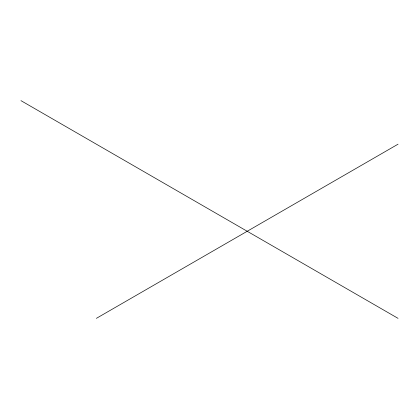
<?xml version="1.0" encoding="UTF-8"?>
<svg xmlns="http://www.w3.org/2000/svg" width="419" height="419" viewBox="0 0 419 419"><rect width="100%" height="100%" fill="white"/><g stroke="black" fill="none" stroke-linecap="round" stroke-linejoin="round"><path stroke-width="0.63" d="M96.37 318.356L398.05 144.183M20.95 100.644L398.05 318.356"/></g></svg>
